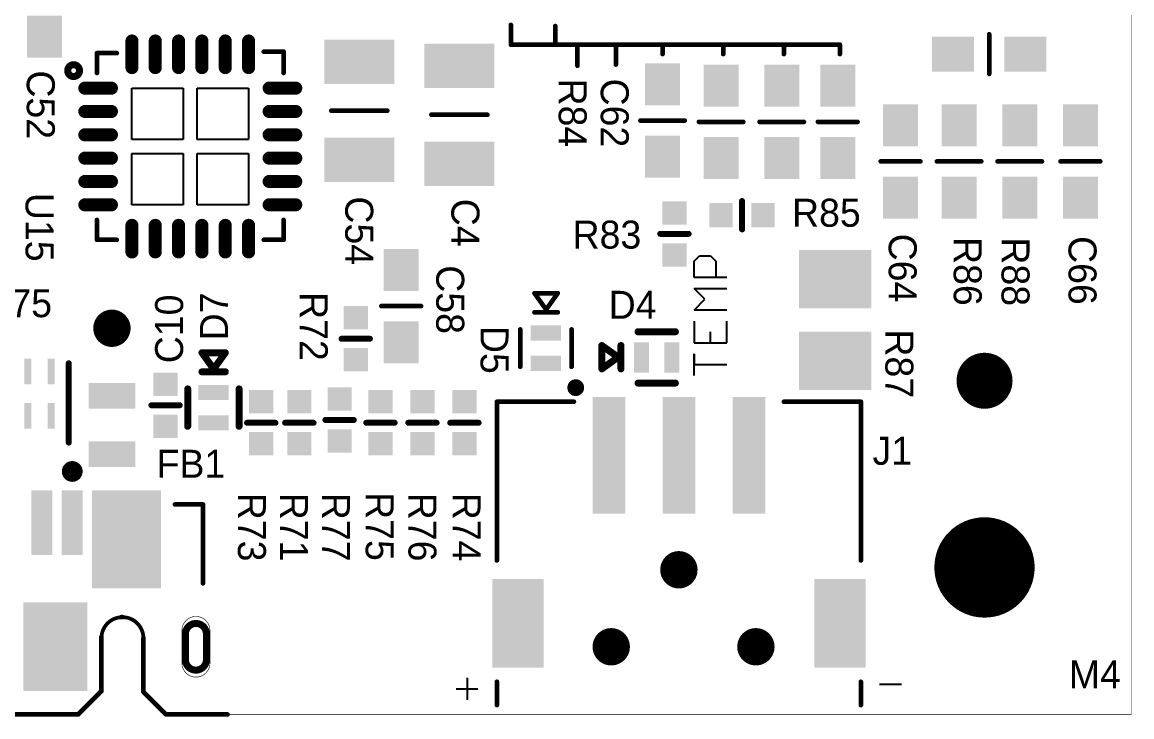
# Model space of a CAD drawing. Extents: x 388 to 458, y 85 to 260.
# Drawn here: x 434.49 to 458.27, y 209.54 to 224.42 of the extents above; entities that cross this region are included whole.
import ezdxf

# ---------------------------------------------------------------- set-up
doc = ezdxf.new("R2010")
doc.units = 0
for name, color, linetype in [('MECHANICAL1', 6, 'CONTINUOUS'), ('PADHOLELAYER', 156, 'CONTINUOUS'), ('TOPOVERLAY', 2, 'CONTINUOUS'), ('TOPPASTE', 8, 'CONTINUOUS')]:
    doc.layers.add(name, color=color, linetype=linetype)

msp = doc.modelspace()

# ---------------------------------------------------------------- linework, layer by layer
at = {"layer": 'MECHANICAL1'}
for points, const_width in [([(458.263, 209.592), (458.263, 258.592)], 0.0127), ([(436.613, 211.677), (436.638, 211.677)], 0.1), ([(437.913, 210.692), (437.913, 211.392)], 0.0127), ([(438.513, 210.692), (438.513, 211.392)], 0.0127), ([(436.188, 210.092), (436.188, 211.252)], 0.1), ([(436.188, 210.092), (436.188, 211.192)], 0.0127), ([(437.088, 210.077), (437.088, 211.227)], 0.1), ([(437.088, 210.092), (437.088, 211.192)], 0.0127), ([(435.688, 209.592), (436.188, 210.092)], 0.1), ([(435.688, 209.592), (436.188, 210.092)], 0.0127), ([(437.088, 210.077), (437.573, 209.592)], 0.1), ([(437.088, 210.092), (437.588, 209.592)], 0.0127), ([(432.838, 209.592), (435.688, 209.592)], 0.1), ([(432.838, 209.592), (435.688, 209.592)], 0.0127), ([(437.573, 209.592), (438.888, 209.592)], 0.1), ([(437.588, 209.592), (458.263, 209.592)], 0.0127)]:
    msp.add_lwpolyline(points, dxfattribs=dict(at, const_width=const_width))
for points, const_width in [([(436.188, 211.227, -1), (437.088, 211.227)], 0.08), ([(436.188, 211.192, -1), (437.088, 211.192)], 0.0127), ([(437.913, 211.392, -1), (438.513, 211.392)], 0.0127), ([(438.513, 210.692, -1), (437.913, 210.692)], 0.0127)]:
    msp.add_lwpolyline(points, format="xyb", dxfattribs=dict(at, const_width=const_width))
for points, const_width in [([(436.588, 211.677, 1), (436.638, 211.677, 1)], 0.05), ([(436.613, 211.677, 1), (436.663, 211.677, 1)], 0.05), ([(437.91, 211.392, 1), (437.916, 211.392, 1)], 0.00635), ([(437.91, 211.392, 1), (437.916, 211.392, 1)], 0.00635), ([(438.51, 211.392, 1), (438.516, 211.392, 1)], 0.00635), ([(438.51, 211.392, 1), (438.516, 211.392, 1)], 0.00635), ([(436.163, 211.252, 1), (436.213, 211.252, 1)], 0.05), ([(436.168, 211.227, 1), (436.208, 211.227, 1)], 0.04), ([(436.185, 211.192, 1), (436.191, 211.192, 1)], 0.00635), ([(436.185, 211.192, 1), (436.191, 211.192, 1)], 0.00635), ([(437.063, 211.227, 1), (437.113, 211.227, 1)], 0.05), ([(437.068, 211.227, 1), (437.108, 211.227, 1)], 0.04), ([(437.085, 211.192, 1), (437.091, 211.192, 1)], 0.00635), ([(437.085, 211.192, 1), (437.091, 211.192, 1)], 0.00635), ([(437.91, 210.692, 1), (437.916, 210.692, 1)], 0.00635), ([(437.91, 210.692, 1), (437.916, 210.692, 1)], 0.00635), ([(438.51, 210.692, 1), (438.516, 210.692, 1)], 0.00635), ([(438.51, 210.692, 1), (438.516, 210.692, 1)], 0.00635), ([(436.163, 210.092, 1), (436.213, 210.092, 1)], 0.05), ([(436.163, 210.092, 1), (436.213, 210.092, 1)], 0.05), ([(436.185, 210.092, 1), (436.191, 210.092, 1)], 0.00635), ([(436.185, 210.092, 1), (436.191, 210.092, 1)], 0.00635), ([(437.063, 210.077, 1), (437.113, 210.077, 1)], 0.05), ([(437.063, 210.077, 1), (437.113, 210.077, 1)], 0.05), ([(437.085, 210.092, 1), (437.091, 210.092, 1)], 0.00635), ([(437.085, 210.092, 1), (437.091, 210.092, 1)], 0.00635), ([(435.663, 209.592, 1), (435.713, 209.592, 1)], 0.05), ([(435.663, 209.592, 1), (435.713, 209.592, 1)], 0.05), ([(435.685, 209.592, 1), (435.691, 209.592, 1)], 0.00635), ([(435.685, 209.592, 1), (435.691, 209.592, 1)], 0.00635), ([(437.548, 209.592, 1), (437.598, 209.592, 1)], 0.05), ([(437.548, 209.592, 1), (437.598, 209.592, 1)], 0.05), ([(437.585, 209.592, 1), (437.591, 209.592, 1)], 0.00635), ([(437.585, 209.592, 1), (437.591, 209.592, 1)], 0.00635), ([(438.863, 209.592, 1), (438.913, 209.592, 1)], 0.05), ([(458.26, 209.592, 1), (458.266, 209.592, 1)], 0.00635), ([(458.26, 209.592, 1), (458.266, 209.592, 1)], 0.00635)]:
    msp.add_lwpolyline(points, format="xyb", close=True, dxfattribs=dict(at, const_width=const_width))
at = {"layer": 'PADHOLELAYER'}
for points, const_width in [([(436.213, 217.867, 1), (436.613, 217.867, 1)], 0.4), ([(454.813, 216.742, 1), (455.413, 216.742, 1)], 0.6), ([(454.575, 212.742, 1), (455.65, 212.742, 1)], 1.075), ([(448.363, 212.692, 1), (448.763, 212.692, 1)], 0.4), ([(437.988, 210.767), (437.988, 211.317, -1), (438.438, 211.317), (438.438, 210.767, -1)], 0.15), ([(446.913, 211.042, 1), (447.313, 211.042, 1)], 0.4), ([(450.013, 211.042, 1), (450.413, 211.042, 1)], 0.4)]:
    msp.add_lwpolyline(points, format="xyb", close=True, dxfattribs=dict(at, const_width=const_width))
at = {"layer": 'TOPOVERLAY'}
for p, q in [((448.888, 219.303), (449.005, 219.42)), ((448.888, 218.954), (448.888, 219.303)), ((449.005, 219.42), (449.238, 219.42)), ((449.238, 219.42), (449.355, 219.303)), ((449.355, 219.303), (449.355, 218.954)), ((449.588, 218.954), (448.888, 218.954)), ((449.121, 218.487), (448.888, 218.72)), ((448.888, 218.72), (449.588, 218.72)), ((448.888, 218.254), (449.121, 218.487)), ((449.588, 218.254), (448.888, 218.254)), ((448.888, 218.02), (448.888, 217.554)), ((449.588, 217.554), (449.588, 218.02)), ((449.238, 217.554), (449.238, 217.787)), ((448.888, 217.554), (449.588, 217.554)), ((448.888, 216.854), (448.888, 217.321)), ((448.888, 217.321), (448.888, 217.087)), ((448.888, 217.087), (449.588, 217.087)), ((444.023, 210.375), (444.023, 209.908)), ((452.865, 210.241), (453.331, 210.241)), ((443.79, 210.141), (444.256, 210.141))]:
    msp.add_line(p, q, dxfattribs=at)
for points, const_width in [([(444.963, 223.942), (444.963, 224.367)], 0.1), ([(445.913, 223.942), (445.913, 224.342)], 0.1), ([(445.913, 223.942), (445.913, 224.342)], 0.1), ([(455.213, 223.317), (455.213, 224.167)], 0.1), ([(436.092, 223.337), (436.092, 223.762)], 0.1), ([(436.092, 223.762), (436.517, 223.762)], 0.1), ([(439.667, 223.794), (440.092, 223.794)], 0.1), ([(440.092, 223.337), (440.092, 223.794)], 0.1), ([(444.963, 223.942), (445.913, 223.942)], 0.1), ([(445.913, 223.942), (447.713, 223.942)], 0.1), ([(446.388, 223.492), (446.388, 223.942)], 0.1), ([(447.213, 223.517), (447.213, 223.892)], 0.1), ([(447.263, 223.942), (447.713, 223.942)], 0.1), ([(447.713, 223.942), (448.213, 223.942)], 0.1), ([(448.213, 223.742), (448.213, 223.942)], 0.1), ([(448.213, 223.942), (449.513, 223.942)], 0.1), ([(449.513, 223.742), (449.513, 223.942)], 0.1), ([(449.513, 223.942), (452.013, 223.942)], 0.1), ([(450.813, 223.742), (450.813, 223.942)], 0.1), ([(452.013, 223.742), (452.013, 223.942)], 0.1), ([(441.114, 222.529), (442.314, 222.529)], 0.1), ([(443.26, 222.442), (444.46, 222.442)], 0.1), ([(447.738, 222.317), (448.688, 222.317)], 0.1), ([(448.992, 222.289), (449.942, 222.289)], 0.1), ([(450.292, 222.289), (451.242, 222.289)], 0.1), ([(451.542, 222.289), (452.392, 222.289)], 0.1), ([(452.888, 221.442), (453.738, 221.442)], 0.1), ([(454.092, 221.442), (455.042, 221.442)], 0.1), ([(455.392, 221.442), (456.342, 221.442)], 0.1), ([(456.742, 221.442), (457.592, 221.442)], 0.1), ([(449.917, 219.984), (449.917, 220.594)], 0.127), ([(436.092, 219.762), (436.092, 220.187)], 0.1), ([(440.092, 219.762), (440.092, 220.187)], 0.1), ([(436.092, 219.762), (436.517, 219.762)], 0.1), ([(439.667, 219.762), (440.092, 219.762)], 0.1), ([(448.162, 219.889), (448.772, 219.889)], 0.127), ([(445.468, 218.618), (445.968, 218.618)], 0.1), ([(445.468, 218.618), (445.718, 218.268)], 0.1), ([(445.718, 218.268), (445.968, 218.618)], 0.1), ([(442.188, 218.342), (443.038, 218.342)], 0.1), ([(445.468, 218.208), (445.683, 218.208)], 0.1), ([(445.683, 218.208), (445.753, 218.208)], 0.1), ([(445.753, 218.208), (445.968, 218.208)], 0.1), ([(445.163, 217.042), (445.163, 217.842)], 0.1), ([(446.263, 217.042), (446.263, 217.842)], 0.1), ([(447.688, 217.792), (448.488, 217.792)], 0.15), ([(441.333, 217.642), (441.943, 217.642)], 0.127), ([(438.343, 217.343), (438.843, 217.343)], 0.15), ([(438.343, 217.343), (438.593, 216.993)], 0.15), ([(438.593, 216.993), (438.843, 217.343)], 0.15), ([(446.911, 217.497), (447.261, 217.247)], 0.15), ([(446.911, 216.997), (446.911, 217.497)], 0.15), ([(447.321, 217.282), (447.321, 217.497)], 0.15), ([(447.321, 217.212), (447.321, 217.282)], 0.15), ([(435.488, 215.417), (435.488, 217.117)], 0.127), ([(446.911, 216.997), (447.261, 217.247)], 0.15), ([(447.321, 216.997), (447.321, 217.212)], 0.15), ([(438.343, 216.933), (438.558, 216.933)], 0.15), ([(438.558, 216.933), (438.628, 216.933)], 0.15), ([(438.628, 216.933), (438.843, 216.933)], 0.15), ([(438.038, 215.767), (438.038, 216.567)], 0.15), ([(439.138, 215.767), (439.138, 216.567)], 0.15), ([(447.688, 216.692), (448.488, 216.692)], 0.15), ([(437.258, 216.217), (437.868, 216.217)], 0.127), ([(444.663, 212.892), (444.663, 216.292)], 0.1), ([(444.663, 216.292), (446.313, 216.292)], 0.1), ([(450.813, 216.292), (452.463, 216.292)], 0.1), ([(452.463, 216.292), (452.463, 212.892)], 0.1), ([(440.988, 215.902), (441.597, 215.902)], 0.127), ([(439.308, 215.842), (439.918, 215.842)], 0.127), ([(440.124, 215.842), (440.734, 215.842)], 0.127), ([(441.862, 215.842), (442.472, 215.842)], 0.127), ([(442.762, 215.842), (443.372, 215.842)], 0.127), ([(443.662, 215.842), (444.272, 215.842)], 0.127), ([(437.763, 214.092), (438.363, 214.092)], 0.1), ([(438.363, 212.402), (438.363, 214.092)], 0.1), ([(444.663, 210.292), (444.663, 209.792)], 0.1), ([(452.463, 210.292), (452.463, 209.792)], 0.1)]:
    msp.add_lwpolyline(points, dxfattribs=dict(at, const_width=const_width))
for points, const_width in [([(444.938, 224.367, 1), (444.988, 224.367, 1)], 0.05), ([(445.888, 224.342, 1), (445.938, 224.342, 1)], 0.05), ([(445.888, 224.342, 1), (445.938, 224.342, 1)], 0.05), ([(455.188, 224.167, 1), (455.238, 224.167, 1)], 0.05), ([(436.067, 223.762, 1), (436.117, 223.762, 1)], 0.05), ([(436.067, 223.762, 1), (436.117, 223.762, 1)], 0.05), ([(436.492, 223.762, 1), (436.542, 223.762, 1)], 0.05), ([(439.642, 223.794, 1), (439.692, 223.794, 1)], 0.05), ([(440.067, 223.794, 1), (440.117, 223.794, 1)], 0.05), ([(440.067, 223.794, 1), (440.117, 223.794, 1)], 0.05), ([(444.938, 223.942, 1), (444.988, 223.942, 1)], 0.05), ([(444.938, 223.942, 1), (444.988, 223.942, 1)], 0.05), ([(445.888, 223.942, 1), (445.938, 223.942, 1)], 0.05), ([(445.888, 223.942, 1), (445.938, 223.942, 1)], 0.05), ([(445.888, 223.942, 1), (445.938, 223.942, 1)], 0.05), ([(445.888, 223.942, 1), (445.938, 223.942, 1)], 0.05), ([(446.363, 223.942, 1), (446.413, 223.942, 1)], 0.05), ([(447.188, 223.892, 1), (447.238, 223.892, 1)], 0.05), ([(447.238, 223.942, 1), (447.288, 223.942, 1)], 0.05), ([(447.688, 223.942, 1), (447.738, 223.942, 1)], 0.05), ([(447.688, 223.942, 1), (447.738, 223.942, 1)], 0.05), ([(447.688, 223.942, 1), (447.738, 223.942, 1)], 0.05), ([(448.188, 223.942, 1), (448.238, 223.942, 1)], 0.05), ([(448.188, 223.942, 1), (448.238, 223.942, 1)], 0.05), ([(448.188, 223.942, 1), (448.238, 223.942, 1)], 0.05), ([(448.188, 223.742, 1), (448.238, 223.742, 1)], 0.05), ([(449.488, 223.942, 1), (449.538, 223.942, 1)], 0.05), ([(449.488, 223.942, 1), (449.538, 223.942, 1)], 0.05), ([(449.488, 223.942, 1), (449.538, 223.942, 1)], 0.05), ([(449.488, 223.742, 1), (449.538, 223.742, 1)], 0.05), ([(450.788, 223.942, 1), (450.838, 223.942, 1)], 0.05), ([(450.788, 223.742, 1), (450.838, 223.742, 1)], 0.05), ([(451.988, 223.942, 1), (452.038, 223.942, 1)], 0.05), ([(451.988, 223.942, 1), (452.038, 223.942, 1)], 0.05), ([(451.988, 223.742, 1), (452.038, 223.742, 1)], 0.05), ([(435.719, 223.387, 1), (435.465, 223.387, 1)], 0.15), ([(446.363, 223.492, 1), (446.413, 223.492, 1)], 0.05), ([(447.188, 223.517, 1), (447.238, 223.517, 1)], 0.05), ([(435.428, 223.387, 1), (435.503, 223.387, 1)], 0.075), ([(435.682, 223.387, 1), (435.757, 223.387, 1)], 0.075), ([(436.067, 223.337, 1), (436.117, 223.337, 1)], 0.05), ([(440.067, 223.337, 1), (440.117, 223.337, 1)], 0.05), ([(455.188, 223.317, 1), (455.238, 223.317, 1)], 0.05), ([(441.089, 222.529, 1), (441.139, 222.529, 1)], 0.05), ([(442.289, 222.529, 1), (442.339, 222.529, 1)], 0.05), ([(443.235, 222.442, 1), (443.285, 222.442, 1)], 0.05), ([(444.435, 222.442, 1), (444.485, 222.442, 1)], 0.05), ([(447.713, 222.317, 1), (447.763, 222.317, 1)], 0.05), ([(448.663, 222.317, 1), (448.713, 222.317, 1)], 0.05), ([(448.967, 222.289, 1), (449.017, 222.289, 1)], 0.05), ([(449.917, 222.289, 1), (449.967, 222.289, 1)], 0.05), ([(450.267, 222.289, 1), (450.317, 222.289, 1)], 0.05), ([(451.217, 222.289, 1), (451.267, 222.289, 1)], 0.05), ([(451.517, 222.289, 1), (451.567, 222.289, 1)], 0.05), ([(452.367, 222.289, 1), (452.417, 222.289, 1)], 0.05), ([(452.863, 221.442, 1), (452.913, 221.442, 1)], 0.05), ([(453.713, 221.442, 1), (453.763, 221.442, 1)], 0.05), ([(454.067, 221.442, 1), (454.117, 221.442, 1)], 0.05), ([(455.017, 221.442, 1), (455.067, 221.442, 1)], 0.05), ([(455.367, 221.442, 1), (455.417, 221.442, 1)], 0.05), ([(456.317, 221.442, 1), (456.367, 221.442, 1)], 0.05), ([(456.717, 221.442, 1), (456.767, 221.442, 1)], 0.05), ([(457.567, 221.442, 1), (457.617, 221.442, 1)], 0.05), ([(449.885, 220.594, 1), (449.949, 220.594, 1)], 0.0635), ([(436.067, 220.187, 1), (436.117, 220.187, 1)], 0.05), ([(440.067, 220.187, 1), (440.117, 220.187, 1)], 0.05), ([(449.885, 219.984, 1), (449.949, 219.984, 1)], 0.0635), ([(436.067, 219.762, 1), (436.117, 219.762, 1)], 0.05), ([(436.067, 219.762, 1), (436.117, 219.762, 1)], 0.05), ([(436.492, 219.762, 1), (436.542, 219.762, 1)], 0.05), ([(439.642, 219.762, 1), (439.692, 219.762, 1)], 0.05), ([(440.067, 219.762, 1), (440.117, 219.762, 1)], 0.05), ([(440.067, 219.762, 1), (440.117, 219.762, 1)], 0.05), ([(448.131, 219.889, 1), (448.194, 219.889, 1)], 0.0635), ([(448.74, 219.889, 1), (448.804, 219.889, 1)], 0.0635), ([(445.443, 218.618, 1), (445.493, 218.618, 1)], 0.05), ([(445.443, 218.618, 1), (445.493, 218.618, 1)], 0.05), ([(445.943, 218.618, 1), (445.993, 218.618, 1)], 0.05), ([(445.943, 218.618, 1), (445.993, 218.618, 1)], 0.05), ([(442.163, 218.342, 1), (442.213, 218.342, 1)], 0.05), ([(443.013, 218.342, 1), (443.063, 218.342, 1)], 0.05), ([(445.693, 218.268, 1), (445.743, 218.268, 1)], 0.05), ([(445.693, 218.268, 1), (445.743, 218.268, 1)], 0.05), ([(445.443, 218.208, 1), (445.493, 218.208, 1)], 0.05), ([(445.658, 218.208, 1), (445.708, 218.208, 1)], 0.05), ([(445.658, 218.208, 1), (445.708, 218.208, 1)], 0.05), ([(445.728, 218.208, 1), (445.778, 218.208, 1)], 0.05), ([(445.728, 218.208, 1), (445.778, 218.208, 1)], 0.05), ([(445.943, 218.208, 1), (445.993, 218.208, 1)], 0.05), ([(445.138, 217.842, 1), (445.188, 217.842, 1)], 0.05), ([(446.238, 217.842, 1), (446.288, 217.842, 1)], 0.05), ([(447.65, 217.792, 1), (447.725, 217.792, 1)], 0.075), ([(448.45, 217.792, 1), (448.525, 217.792, 1)], 0.075), ([(441.301, 217.642, 1), (441.365, 217.642, 1)], 0.0635), ([(441.911, 217.642, 1), (441.974, 217.642, 1)], 0.0635), ([(438.305, 217.343, 1), (438.38, 217.343, 1)], 0.075), ([(438.305, 217.343, 1), (438.38, 217.343, 1)], 0.075), ([(438.805, 217.343, 1), (438.88, 217.343, 1)], 0.075), ([(438.805, 217.343, 1), (438.88, 217.343, 1)], 0.075), ([(446.874, 217.497, 1), (446.949, 217.497, 1)], 0.075), ([(446.874, 217.497, 1), (446.949, 217.497, 1)], 0.075), ([(447.284, 217.497, 1), (447.359, 217.497, 1)], 0.075), ([(447.284, 217.282, 1), (447.359, 217.282, 1)], 0.075), ([(447.284, 217.282, 1), (447.359, 217.282, 1)], 0.075), ([(435.456, 217.117, 1), (435.52, 217.117, 1)], 0.0635), ([(447.224, 217.247, 1), (447.299, 217.247, 1)], 0.075), ([(447.224, 217.247, 1), (447.299, 217.247, 1)], 0.075), ([(447.284, 217.212, 1), (447.359, 217.212, 1)], 0.075), ([(447.284, 217.212, 1), (447.359, 217.212, 1)], 0.075), ([(438.305, 216.933, 1), (438.38, 216.933, 1)], 0.075), ([(438.52, 216.933, 1), (438.595, 216.933, 1)], 0.075), ([(438.52, 216.933, 1), (438.595, 216.933, 1)], 0.075), ([(438.555, 216.993, 1), (438.63, 216.993, 1)], 0.075), ([(438.555, 216.993, 1), (438.63, 216.993, 1)], 0.075), ([(438.59, 216.933, 1), (438.665, 216.933, 1)], 0.075), ([(438.59, 216.933, 1), (438.665, 216.933, 1)], 0.075), ([(438.805, 216.933, 1), (438.88, 216.933, 1)], 0.075), ([(445.138, 217.042, 1), (445.188, 217.042, 1)], 0.05), ([(446.238, 217.042, 1), (446.288, 217.042, 1)], 0.05), ([(446.874, 216.997, 1), (446.949, 216.997, 1)], 0.075), ([(446.874, 216.997, 1), (446.949, 216.997, 1)], 0.075), ([(447.284, 216.997, 1), (447.359, 216.997, 1)], 0.075), ([(438, 216.567, 1), (438.075, 216.567, 1)], 0.075), ([(439.1, 216.567, 1), (439.175, 216.567, 1)], 0.075), ([(446.218, 216.596, 1), (446.308, 216.596, 1)], 0.09), ([(446.218, 216.592, 1), (446.308, 216.592, 1)], 0.09), ([(447.65, 216.692, 1), (447.725, 216.692, 1)], 0.075), ([(448.45, 216.692, 1), (448.525, 216.692, 1)], 0.075), ([(437.226, 216.217, 1), (437.29, 216.217, 1)], 0.0635), ([(437.836, 216.217, 1), (437.899, 216.217, 1)], 0.0635), ([(444.638, 216.292, 1), (444.688, 216.292, 1)], 0.05), ([(444.638, 216.292, 1), (444.688, 216.292, 1)], 0.05), ([(446.288, 216.292, 1), (446.338, 216.292, 1)], 0.05), ([(450.788, 216.292, 1), (450.838, 216.292, 1)], 0.05), ([(452.438, 216.292, 1), (452.488, 216.292, 1)], 0.05), ([(452.438, 216.292, 1), (452.488, 216.292, 1)], 0.05), ([(440.956, 215.902, 1), (441.02, 215.902, 1)], 0.0635), ([(441.566, 215.902, 1), (441.629, 215.902, 1)], 0.0635), ([(438, 215.767, 1), (438.075, 215.767, 1)], 0.075), ([(439.1, 215.767, 1), (439.175, 215.767, 1)], 0.075), ([(439.276, 215.842, 1), (439.34, 215.842, 1)], 0.0635), ([(439.886, 215.842, 1), (439.949, 215.842, 1)], 0.0635), ([(440.092, 215.842, 1), (440.156, 215.842, 1)], 0.0635), ([(440.702, 215.842, 1), (440.766, 215.842, 1)], 0.0635), ([(441.831, 215.842, 1), (441.894, 215.842, 1)], 0.0635), ([(442.44, 215.842, 1), (442.504, 215.842, 1)], 0.0635), ([(442.731, 215.842, 1), (442.794, 215.842, 1)], 0.0635), ([(443.34, 215.842, 1), (443.404, 215.842, 1)], 0.0635), ([(443.631, 215.842, 1), (443.694, 215.842, 1)], 0.0635), ([(444.24, 215.842, 1), (444.304, 215.842, 1)], 0.0635), ([(435.456, 215.417, 1), (435.52, 215.417, 1)], 0.0635), ([(435.42, 214.742, 1), (435.545, 214.742, 1)], 0.125), ([(435.424, 214.738, 1), (435.549, 214.738, 1)], 0.125), ([(437.738, 214.092, 1), (437.788, 214.092, 1)], 0.05), ([(438.338, 214.092, 1), (438.388, 214.092, 1)], 0.05), ([(438.338, 214.092, 1), (438.388, 214.092, 1)], 0.05), ([(444.638, 212.892, 1), (444.688, 212.892, 1)], 0.05), ([(452.438, 212.892, 1), (452.488, 212.892, 1)], 0.05), ([(438.338, 212.402, 1), (438.388, 212.402, 1)], 0.05), ([(444.638, 210.292, 1), (444.688, 210.292, 1)], 0.05), ([(452.438, 210.292, 1), (452.488, 210.292, 1)], 0.05), ([(444.638, 209.792, 1), (444.688, 209.792, 1)], 0.05), ([(452.438, 209.792, 1), (452.488, 209.792, 1)], 0.05)]:
    msp.add_lwpolyline(points, format="xyb", close=True, dxfattribs=dict(at, const_width=const_width))
for points, const_width in [([(446.263, 216.596, -89.632015), (446.263, 216.592)], 0.18), ([(435.483, 214.742, -78.084062), (435.486, 214.738)], 0.25)]:
    msp.add_lwpolyline(points, format="xyb", dxfattribs=dict(at, const_width=const_width))
at = {"layer": 'TOPPASTE'}
for p, q in [((436.842, 221.912), (436.842, 223.012)), ((436.842, 223.012), (437.942, 223.012)), ((437.942, 223.012), (437.942, 221.912)), ((438.242, 221.912), (438.242, 223.012)), ((438.242, 223.012), (439.342, 223.012)), ((439.342, 223.012), (439.342, 221.912)), ((436.842, 221.912), (436.842, 221.912)), ((437.942, 221.912), (436.842, 221.912)), ((438.242, 221.912), (438.242, 221.912)), ((439.342, 221.912), (438.242, 221.912)), ((436.842, 220.512), (436.842, 221.612)), ((436.842, 221.612), (437.942, 221.612)), ((437.942, 221.612), (437.942, 220.512)), ((438.242, 220.512), (438.242, 221.612)), ((438.242, 221.612), (439.342, 221.612)), ((439.342, 221.612), (439.342, 220.512)), ((436.842, 220.512), (436.842, 220.512)), ((437.942, 220.512), (436.842, 220.512)), ((438.242, 220.512), (438.242, 220.512)), ((439.342, 220.512), (438.242, 220.512))]:
    msp.add_line(p, q, dxfattribs=at)
at = {"layer": 'TOPPASTE', "const_width": 0.28}
for points in [[(436.842, 224.022), (436.842, 223.452)], [(437.342, 224.022), (437.342, 223.452)], [(437.842, 224.022), (437.842, 223.452)], [(438.342, 224.022), (438.342, 223.452)], [(438.842, 224.022), (438.842, 223.452)], [(439.342, 224.022), (439.342, 223.452)], [(435.832, 223.012), (436.402, 223.012)], [(439.782, 223.012), (440.352, 223.012)], [(435.832, 222.512), (436.402, 222.512)], [(439.782, 222.512), (440.352, 222.512)], [(435.832, 222.012), (436.402, 222.012)], [(439.782, 222.012), (440.352, 222.012)], [(435.832, 221.512), (436.402, 221.512)], [(439.782, 221.512), (440.352, 221.512)], [(435.832, 221.012), (436.402, 221.012)], [(439.782, 221.012), (440.352, 221.012)], [(435.832, 220.512), (436.402, 220.512)], [(439.782, 220.512), (440.352, 220.512)], [(436.842, 220.072), (436.842, 219.502)], [(437.342, 220.072), (437.342, 219.502)], [(437.842, 220.072), (437.842, 219.502)], [(438.342, 220.072), (438.342, 219.502)], [(438.842, 220.072), (438.842, 219.502)], [(439.342, 220.072), (439.342, 219.502)]]:
    msp.add_lwpolyline(points, dxfattribs=at)
at = {"layer": 'TOPPASTE', "const_width": 0.14}
for points in [[(436.772, 224.022, 1), (436.912, 224.022, 1)], [(437.272, 224.022, 1), (437.412, 224.022, 1)], [(437.772, 224.022, 1), (437.912, 224.022, 1)], [(438.272, 224.022, 1), (438.412, 224.022, 1)], [(438.772, 224.022, 1), (438.912, 224.022, 1)], [(439.272, 224.022, 1), (439.412, 224.022, 1)], [(436.772, 223.452, 1), (436.912, 223.452, 1)], [(437.272, 223.452, 1), (437.412, 223.452, 1)], [(437.772, 223.452, 1), (437.912, 223.452, 1)], [(438.272, 223.452, 1), (438.412, 223.452, 1)], [(438.772, 223.452, 1), (438.912, 223.452, 1)], [(439.272, 223.452, 1), (439.412, 223.452, 1)], [(435.762, 223.012, 1), (435.902, 223.012, 1)], [(436.332, 223.012, 1), (436.472, 223.012, 1)], [(439.712, 223.012, 1), (439.852, 223.012, 1)], [(440.282, 223.012, 1), (440.422, 223.012, 1)], [(435.762, 222.512, 1), (435.902, 222.512, 1)], [(436.332, 222.512, 1), (436.472, 222.512, 1)], [(439.712, 222.512, 1), (439.852, 222.512, 1)], [(440.282, 222.512, 1), (440.422, 222.512, 1)], [(435.762, 222.012, 1), (435.902, 222.012, 1)], [(436.332, 222.012, 1), (436.472, 222.012, 1)], [(439.712, 222.012, 1), (439.852, 222.012, 1)], [(440.282, 222.012, 1), (440.422, 222.012, 1)], [(435.762, 221.512, 1), (435.902, 221.512, 1)], [(436.332, 221.512, 1), (436.472, 221.512, 1)], [(439.712, 221.512, 1), (439.852, 221.512, 1)], [(440.282, 221.512, 1), (440.422, 221.512, 1)], [(435.762, 221.012, 1), (435.902, 221.012, 1)], [(436.332, 221.012, 1), (436.472, 221.012, 1)], [(439.712, 221.012, 1), (439.852, 221.012, 1)], [(440.282, 221.012, 1), (440.422, 221.012, 1)], [(435.762, 220.512, 1), (435.902, 220.512, 1)], [(436.332, 220.512, 1), (436.472, 220.512, 1)], [(439.712, 220.512, 1), (439.852, 220.512, 1)], [(440.282, 220.512, 1), (440.422, 220.512, 1)], [(436.772, 220.072, 1), (436.912, 220.072, 1)], [(437.272, 220.072, 1), (437.412, 220.072, 1)], [(437.772, 220.072, 1), (437.912, 220.072, 1)], [(438.272, 220.072, 1), (438.412, 220.072, 1)], [(438.772, 220.072, 1), (438.912, 220.072, 1)], [(439.272, 220.072, 1), (439.412, 220.072, 1)], [(436.772, 219.502, 1), (436.912, 219.502, 1)], [(437.272, 219.502, 1), (437.412, 219.502, 1)], [(437.772, 219.502, 1), (437.912, 219.502, 1)], [(438.272, 219.502, 1), (438.412, 219.502, 1)], [(438.772, 219.502, 1), (438.912, 219.502, 1)], [(439.272, 219.502, 1), (439.412, 219.502, 1)]]:
    msp.add_lwpolyline(points, format="xyb", close=True, dxfattribs=at)
at = {"layer": 'TOPPASTE'}
for points in [[(435.342, 223.664), (435.342, 224.564), (434.592, 223.664), (434.592, 224.564)], [(440.964, 224.054), (440.964, 223.104), (442.464, 224.054), (442.464, 223.104)], [(453.988, 223.367), (454.888, 223.367), (453.988, 224.117), (454.888, 224.117)], [(455.538, 223.367), (456.438, 223.367), (455.538, 224.117), (456.438, 224.117)], [(443.11, 223.967), (443.11, 223.017), (444.61, 223.967), (444.61, 223.017)], [(448.588, 222.642), (448.588, 223.542), (447.838, 222.642), (447.838, 223.542)], [(449.842, 222.614), (449.842, 223.514), (449.092, 222.614), (449.092, 223.514)], [(450.392, 223.514), (450.392, 222.614), (451.142, 223.514), (451.142, 222.614)], [(451.592, 223.514), (451.592, 222.614), (452.342, 223.514), (452.342, 222.614)], [(452.938, 222.667), (452.938, 221.767), (453.688, 222.667), (453.688, 221.767)], [(454.192, 222.667), (454.192, 221.767), (454.942, 222.667), (454.942, 221.767)], [(455.492, 222.667), (455.492, 221.767), (456.242, 222.667), (456.242, 221.767)], [(457.542, 221.766), (457.542, 222.666), (456.792, 221.766), (456.792, 222.666)], [(440.964, 221.954), (440.964, 221.004), (442.464, 221.954), (442.464, 221.004)], [(443.11, 221.867), (443.11, 220.917), (444.61, 221.867), (444.61, 220.917)], [(448.588, 221.092), (448.588, 221.992), (447.838, 221.092), (447.838, 221.992)], [(449.842, 221.064), (449.842, 221.964), (449.092, 221.064), (449.092, 221.964)], [(450.392, 221.964), (450.392, 221.064), (451.142, 221.964), (451.142, 221.064)], [(451.592, 221.964), (451.592, 221.064), (452.342, 221.964), (452.342, 221.064)], [(452.938, 221.117), (452.938, 220.217), (453.688, 221.117), (453.688, 220.217)], [(454.192, 221.117), (454.192, 220.217), (454.942, 221.117), (454.942, 220.217)], [(455.492, 221.117), (455.492, 220.217), (456.242, 221.117), (456.242, 220.217)], [(457.542, 220.217), (457.542, 221.117), (456.792, 220.217), (456.792, 221.117)], [(448.727, 220.089), (448.727, 220.589), (448.207, 220.089), (448.207, 220.589)], [(449.717, 220.549), (449.217, 220.549), (449.717, 220.029), (449.217, 220.029)], [(450.617, 220.549), (450.117, 220.549), (450.617, 220.029), (450.117, 220.029)], [(442.238, 219.567), (442.238, 218.667), (442.988, 219.567), (442.988, 218.667)], [(448.727, 219.189), (448.727, 219.689), (448.207, 219.189), (448.207, 219.689)], [(452.688, 219.542), (451.138, 219.542), (452.688, 218.292), (451.138, 218.292)], [(441.898, 217.842), (441.898, 218.342), (441.378, 217.842), (441.378, 218.342)], [(442.238, 218.017), (442.238, 217.117), (442.988, 218.017), (442.988, 217.117)], [(446.038, 217.604), (446.038, 217.929), (445.388, 217.604), (445.388, 217.929)], [(452.688, 217.792), (451.138, 217.792), (452.688, 216.542), (451.138, 216.542)], [(441.898, 216.942), (441.898, 217.442), (441.378, 216.942), (441.378, 217.442)], [(447.925, 217.567), (447.6, 217.567), (447.925, 216.917), (447.6, 216.917)], [(448.575, 217.567), (448.25, 217.567), (448.575, 216.917), (448.25, 216.917)], [(434.688, 216.667), (434.688, 217.217), (434.538, 216.667), (434.538, 217.217)], [(435.188, 216.667), (435.188, 217.217), (435.038, 216.667), (435.038, 217.217)], [(446.038, 216.954), (446.038, 217.279), (445.388, 216.954), (445.388, 217.279)], [(437.303, 216.917), (437.303, 216.417), (437.823, 216.917), (437.823, 216.417)], [(435.913, 216.692), (435.913, 216.142), (436.913, 216.692), (436.913, 216.142)], [(438.913, 216.329), (438.913, 216.654), (438.263, 216.329), (438.263, 216.654)], [(439.873, 216.042), (439.873, 216.542), (439.353, 216.042), (439.353, 216.542)], [(440.689, 216.042), (440.689, 216.542), (440.169, 216.042), (440.169, 216.542)], [(441.553, 216.102), (441.553, 216.602), (441.033, 216.102), (441.033, 216.602)], [(442.427, 216.042), (442.427, 216.542), (441.907, 216.042), (441.907, 216.542)], [(443.327, 216.042), (443.327, 216.542), (442.807, 216.042), (442.807, 216.542)], [(444.227, 216.042), (444.227, 216.542), (443.707, 216.042), (443.707, 216.542)], [(446.713, 216.392), (446.713, 213.892), (447.413, 216.392), (447.413, 213.892)], [(448.213, 216.392), (448.213, 213.892), (448.913, 216.392), (448.913, 213.892)], [(449.713, 216.392), (449.713, 213.892), (450.413, 216.392), (450.413, 213.892)], [(434.688, 215.717), (434.688, 216.267), (434.538, 215.717), (434.538, 216.267)], [(435.188, 215.717), (435.188, 216.267), (435.038, 215.717), (435.038, 216.267)], [(437.303, 216.017), (437.303, 215.517), (437.823, 216.017), (437.823, 215.517)], [(438.913, 215.679), (438.913, 216.004), (438.263, 215.679), (438.263, 216.004)], [(441.553, 215.202), (441.553, 215.702), (441.033, 215.202), (441.033, 215.702)], [(435.913, 215.442), (435.913, 214.892), (436.913, 215.442), (436.913, 214.892)], [(439.873, 215.142), (439.873, 215.642), (439.353, 215.142), (439.353, 215.642)], [(440.689, 215.142), (440.689, 215.642), (440.169, 215.142), (440.169, 215.642)], [(442.427, 215.142), (442.427, 215.642), (441.907, 215.142), (441.907, 215.642)], [(443.327, 215.142), (443.327, 215.642), (442.807, 215.142), (442.807, 215.642)], [(444.227, 215.142), (444.227, 215.642), (443.707, 215.142), (443.707, 215.642)], [(435.138, 214.392), (434.688, 214.392), (435.138, 213.012), (434.688, 213.012)], [(435.788, 214.392), (435.338, 214.392), (435.788, 213.012), (435.338, 213.012)], [(435.988, 214.392), (435.988, 212.292), (437.463, 214.392), (437.463, 212.292)], [(445.663, 210.592), (445.663, 212.492), (444.563, 210.592), (444.563, 212.492)], [(452.563, 210.592), (452.563, 212.492), (451.463, 210.592), (451.463, 212.492)], [(434.513, 211.992), (434.513, 210.092), (435.888, 211.992), (435.888, 210.092)]]:
    msp.add_solid(points, dxfattribs=at)

# ---------------------------------------------------------------- texts
at = {"layer": 'TOPOVERLAY'}
for s, rotation, p in [('C52', 270, (434.588, 223.392)), ('R84', 270, (445.988, 223.217)), ('C62', 270, (446.888, 223.217)), ('U15', 270, (434.563, 220.767)), ('C54', 270, (441.413, 220.692)), ('C4', 270, (443.688, 220.642)), ('C64', 270, (453.059, 219.894)), ('R86', 270, (454.453, 219.822)), ('R88', 270, (455.477, 219.814)), ('C66', 270, (456.913, 219.842)), ('C58', 270, (443.363, 219.217)), ('C10', 90, (437.938, 217.117)), ('D7', 90, (438.899, 217.607)), ('R72', 270, (440.438, 218.642)), ('D5', 270, (444.313, 217.917)), ('R87', 270, (452.988, 217.842)), ('R73', 270, (439.113, 214.342)), ('R71', 270, (440.013, 214.342)), ('R77', 270, (440.913, 214.342)), ('R75', 270, (441.851, 214.356)), ('R76', 270, (442.767, 214.342)), ('R74', 270, (443.713, 214.342))]:
    msp.add_text(s, height=0.6, rotation=rotation, dxfattribs=at).set_placement(p)
for s, p in [('R85', (450.988, 220.042)), ('R83', (446.285, 219.574)), ('TP75', (433.211, 218.104)), ('D4', (447.058, 218.069)), ('J1', (452.713, 214.942)), ('FB1', (437.37, 214.663)), ('M4', (456.92, 210.152))]:
    msp.add_text(s, height=0.6, dxfattribs=at).set_placement(p)

doc.saveas('drawing.dxf')
